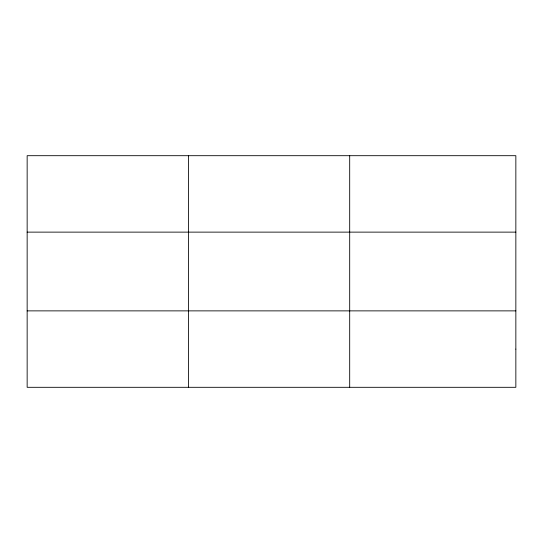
<?xml version="1.0" encoding="UTF-8"?>
<svg xmlns="http://www.w3.org/2000/svg" width="543" height="543" viewBox="0 0 543 543"><rect width="100%" height="100%" fill="white"/><g stroke="black" fill="none" stroke-linecap="round" stroke-linejoin="round"><path stroke-width="0.81" d="M188.421 387.308L188.421 155.692M349.692 387.308L349.692 155.692M27.15 232.126L515.85 232.126M27.15 310.874L515.85 310.874M515.85 349.095L515.85 387.308L27.15 387.308L27.15 155.692L515.85 155.692L515.85 349.095"/></g></svg>
